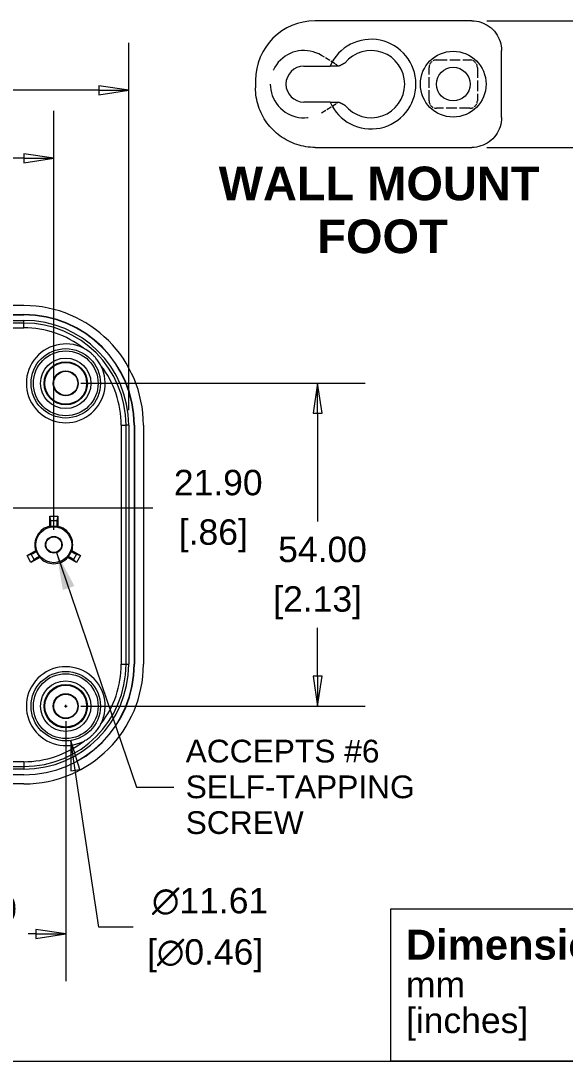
# Model space of a CAD drawing. Header units: millimetres. Extents: x 9 to 690, y 9 to 531.
# Drawn here: x 377.6 to 468.8, y 18.7 to 192.8 of the extents above; entities that cross this region are included whole.
import ezdxf

# ---------------------------------------------------------------- set-up
doc = ezdxf.new("R2010")
doc.units = ezdxf.units.MM
doc.header["$LTSCALE"] = 2.5
doc.linetypes.add('DASHED', pattern=[0.2067, 0.1654, -0.0413])
doc.layers.get('0').update_dxf_attribs({"lineweight": 25})
for name, color, linetype, lineweight in [('Dimension (ANSI)', 7, 'Continuous', 9), ('Hidden (ANSI)', 7, 'DASHED', 9), ('Sketch Geometry (ANSI)', 7, 'Continuous', 9), ('Symbol (ANSI)', 7, 'Continuous', 9), ('Visible (ANSI)', 7, 'Continuous', 9), ('Visible Narrow (ANSI)', 7, 'Continuous', 9)]:
    doc.layers.add(name, color=color, linetype=linetype, lineweight=lineweight)
doc.styles.add('Label Text (ANSI)', font='arialbd.ttf')
doc.styles.add('Note Text (ANSI)', font='arial.ttf')
doc.styles.add('Text Style20', font='arial.ttf')
doc.dimstyles.new('Default - mm_inch (ANSI)', dxfattribs={"dimscale": 2.5, "dimtxt": 1.7, "dimasz": 2, "dimexe": 3.175, "dimexo": 1, "dimgap": 0.8, "dimtad": 0, "dimtih": 1, "dimtoh": 1, "dimrnd": 1e-08, "dimzin": 4, "dimdsep": 46, "dimtxsty": 'Note Text (ANSI)', "dimblk": 'Filled-1', "dimcen": 0.09, "dimdle": 10, "dimclrd": 256, "dimclre": 256, "dimclrt": 256, "dimadec": 1, "dimazin": 0, "dimtfac": 1.176471, "dimtofl": 0, "dimtmove": 0, "dimatfit": 3, "dimfxl": 0, "dimtolj": 1, "dimtzin": 0, "dimlwd": -1, "dimlwe": -1, "dimarcsym": 0})
doc.dimstyles.new('Default - mm_inch (ANSI)$7', dxfattribs={"dimscale": 2.5, "dimtxt": 1.7, "dimasz": 2.5, "dimexe": 3.175, "dimexo": 1, "dimgap": 0.8, "dimtad": 0, "dimtih": 1, "dimtoh": 1, "dimrnd": 1e-08, "dimzin": 4, "dimdsep": 46, "dimtxsty": 'Note Text (ANSI)', "dimblk": 'Filled-1', "dimcen": 0.09, "dimdle": 10, "dimclrd": 256, "dimclre": 256, "dimclrt": 256, "dimadec": 1, "dimazin": 0, "dimtfac": 1.176471, "dimtofl": 0, "dimtmove": 0, "dimatfit": 3, "dimfxl": 0, "dimtolj": 1, "dimtzin": 0, "dimlwd": -1, "dimlwe": -1, "dimarcsym": 0})

# ---------------------------------------------------------------- blocks, each defined once
blk = doc.blocks.new('Title Blocks HAMMOND')
at = {"layer": 'Sketch Geometry (ANSI)'}
for p, q in [((173.942, 9.64), (173.942, 19.837)), ((173.942, 19.837), (193.212, 19.837)), ((193.212, 9.64), (173.942, 9.64))]:
    blk.add_line(p, q, dxfattribs=at)
at = {"layer": 'Symbol (ANSI)', "insert": (174.947, 14.723), "char_height": 1.7, "width": 30.72329, "attachment_point": 4, "line_spacing_factor": 0.845197, "style": 'Note Text (ANSI)'}
blk.add_mtext('{\\fArial|b1|i0|c0|p34;\\H1.17647x;Dimensions:\\fArial|b0|i0|c0|p34;\\H0.85x;\\Pmm\\H1.23561x; \\H0.80932x;\\P[inches]\\H1.1281x; }', dxfattribs=at)
at = {"layer": 'Symbol (ANSI)'}
for tag, p, height, style in [('<TITLE>_001', (231.465, 16.317), 5, 'Text Style20'), ('REV:Date_<DD.MM.YYYY>_001', (251.483, 6.836), 1.7, 'Note Text (ANSI)')]:
    blk.add_attdef(tag, p, '', height=height, dxfattribs=dict(at, style=style))
blk = doc.blocks.new('Borders Hammond Border')
at = {"layer": 'Sketch Geometry (ANSI)'}
blk.add_line((7.5, 7.5), (271.9, 7.5), dxfattribs=at)
blk = doc.blocks.new('Filled-1')
at = {"color": 0}
for p, q in [((0, 0), (-1, 0.15)), ((-1, 0.15), (-1, -0.15)), ((-1, 0), (0, 0)), ((-1, -0.15), (0, 0))]:
    blk.add_line(p, q, dxfattribs=at)
at = {"color": 0, "flags": 128}
blk.add_lwpolyline([(-1, -0.15), (0, 0), (-1, 0.15), (-1, -0.15)], dxfattribs=at)
at = {"color": 0}
blk.add_solid([(-1, -0.15), (0, 0), (-1, 0.15), (-1, -0.15)], dxfattribs=at)
blk = doc.blocks.new('*D16')
at = {"layer": 'Defpoints', "color": 0, "transparency": 16777216}
for p in [(395.7, 181.16), (280.63, 125.14), (395.7, 125.14)]:
    blk.add_point(p, dxfattribs=at)
at = {"layer": 'Dimension (ANSI)', "transparency": 16777216}
for p, q in [((280.63, 127.64), (280.63, 189.09)), ((395.7, 127.64), (395.7, 189.09)), ((285.63, 181.16), (304.86, 181.16)), ((390.7, 181.16), (328.4, 181.16))]:
    blk.add_line(p, q, dxfattribs=at)
at = {"layer": 'Dimension (ANSI)', "transparency": 16777216, "xscale": 5, "yscale": 5, "zscale": 5, "rotation": 180}
blk.add_blockref('Filled-1', (280.63, 181.16), dxfattribs=at)
at = {"layer": 'Dimension (ANSI)', "transparency": 16777216, "xscale": 5, "yscale": 5, "zscale": 5}
blk.add_blockref('Filled-1', (395.7, 181.16), dxfattribs=at)
at = {"layer": 'Dimension (ANSI)', "transparency": 16777216, "char_height": 4.25, "attachment_point": 5, "style": 'Note Text (ANSI)'}
for s, insert in [('\\A1; 115.07', (316.63, 185.33)), ('\\A1;[4.53]', (316.63, 176.43))]:
    blk.add_mtext(s, dxfattribs=dict(at, insert=insert))
blk = doc.blocks.new('*D17')
at = {"layer": 'Defpoints', "color": 0, "transparency": 16777216}
for p in [(354.22, 111.34), (354.22, 92.18), (376.12, 92.18)]:
    blk.add_point(p, dxfattribs=at)
at = {"layer": 'Dimension (ANSI)', "transparency": 16777216}
for p, q in [((359.22, 111.34), (371.12, 111.34)), ((376.12, 111.34), (399.76, 111.34))]:
    blk.add_line(p, q, dxfattribs=at)
at = {"layer": 'Dimension (ANSI)', "transparency": 16777216, "xscale": 5, "yscale": 5, "zscale": 5, "rotation": 180}
blk.add_blockref('Filled-1', (354.22, 111.34), dxfattribs=at)
at = {"layer": 'Dimension (ANSI)', "transparency": 16777216, "xscale": 5, "yscale": 5, "zscale": 5}
blk.add_blockref('Filled-1', (376.12, 111.34), dxfattribs=at)
at = {"layer": 'Dimension (ANSI)', "transparency": 16777216, "char_height": 4.25, "attachment_point": 5, "style": 'Note Text (ANSI)'}
for s, insert in [('\\A1; 21.90', (409.87, 115.51)), ('\\A1;[.86]', (409.87, 106.62))]:
    blk.add_mtext(s, dxfattribs=dict(at, insert=insert))
blk = doc.blocks.new('*D19')
at = {"layer": 'Defpoints', "color": 0, "transparency": 16777216}
for p in [(385.17, 132.14), (385.17, 78.14), (427.33, 78.14)]:
    blk.add_point(p, dxfattribs=at)
at = {"layer": 'Dimension (ANSI)', "transparency": 16777216}
for p, q in [((387.67, 132.14), (435.27, 132.14)), ((427.33, 127.14), (427.33, 109.05)), ((427.33, 83.14), (427.33, 91.26)), ((387.67, 78.14), (435.27, 78.14))]:
    blk.add_line(p, q, dxfattribs=at)
at = {"layer": 'Dimension (ANSI)', "transparency": 16777216, "xscale": 5, "yscale": 5, "zscale": 5}
for p, rotation in [((427.33, 132.14), 90), ((427.33, 78.14), 270)]:
    blk.add_blockref('Filled-1', p, dxfattribs=dict(at, rotation=rotation))
at = {"layer": 'Dimension (ANSI)', "transparency": 16777216, "char_height": 4.25, "attachment_point": 5, "style": 'Note Text (ANSI)'}
for s, insert in [('\\A1; 54.00', (427.33, 104.33)), ('\\A1;[2.13]', (427.33, 95.43))]:
    blk.add_mtext(s, dxfattribs=dict(at, insert=insert))
blk = doc.blocks.new('*D20')
at = {"layer": 'Defpoints', "color": 0, "transparency": 16777216}
for p in [(291.17, 78.14), (385.17, 78.14), (385.17, 40.04)]:
    blk.add_point(p, dxfattribs=at)
at = {"layer": 'Dimension (ANSI)', "transparency": 16777216}
for p, q in [((291.17, 75.64), (291.17, 32.11)), ((385.17, 75.64), (385.17, 32.11)), ((296.17, 40.04), (358.63, 40.04)), ((380.17, 40.04), (378.85, 40.04))]:
    blk.add_line(p, q, dxfattribs=at)
at = {"layer": 'Dimension (ANSI)', "transparency": 16777216, "xscale": 5, "yscale": 5, "zscale": 5, "rotation": 180}
blk.add_blockref('Filled-1', (291.17, 40.04), dxfattribs=at)
at = {"layer": 'Dimension (ANSI)', "transparency": 16777216, "xscale": 5, "yscale": 5, "zscale": 5}
blk.add_blockref('Filled-1', (385.17, 40.04), dxfattribs=at)
at = {"layer": 'Dimension (ANSI)', "transparency": 16777216, "char_height": 4.25, "attachment_point": 5, "style": 'Note Text (ANSI)'}
for s, insert in [('\\A1; 94.00', (368.74, 44.21)), ('\\A1;[3.70]', (368.74, 35.32))]:
    blk.add_mtext(s, dxfattribs=dict(at, insert=insert))
blk = doc.blocks.new('*D22')
at = {"layer": 'Defpoints', "color": 0, "transparency": 16777216}
for p in [(383.17, 169.8), (293.17, 105.14), (383.17, 105.14)]:
    blk.add_point(p, dxfattribs=at)
at = {"layer": 'Dimension (ANSI)', "transparency": 16777216}
for p, q in [((293.17, 107.64), (293.17, 177.73)), ((383.17, 107.64), (383.17, 177.73)), ((298.17, 169.8), (328.06, 169.8)), ((378.17, 169.8), (348.28, 169.8))]:
    blk.add_line(p, q, dxfattribs=at)
at = {"layer": 'Dimension (ANSI)', "transparency": 16777216, "xscale": 5, "yscale": 5, "zscale": 5, "rotation": 180}
blk.add_blockref('Filled-1', (293.17, 169.8), dxfattribs=at)
at = {"layer": 'Dimension (ANSI)', "transparency": 16777216, "xscale": 5, "yscale": 5, "zscale": 5}
blk.add_blockref('Filled-1', (383.17, 169.8), dxfattribs=at)
at = {"layer": 'Dimension (ANSI)', "transparency": 16777216, "char_height": 4.25, "attachment_point": 5, "style": 'Note Text (ANSI)'}
for s, insert in [('\\A1; 90.00', (338.17, 173.97)), ('\\A1;[3.54]', (338.17, 165.07))]:
    blk.add_mtext(s, dxfattribs=dict(at, insert=insert))
blk = doc.blocks.new('*D43')
at = {"layer": 'Defpoints', "color": 0, "transparency": 16777216}
for p in [(453.13, 192.78), (453.13, 171.6), (491.5, 171.6)]:
    blk.add_point(p, dxfattribs=at)
at = {"layer": 'Dimension (ANSI)', "transparency": 16777216}
for p, q in [((455.63, 192.78), (499.44, 192.78)), ((491.5, 187.78), (491.5, 176.6)), ((455.63, 171.6), (499.44, 171.6)), ((491.5, 171.6), (491.5, 161.4)), ((491.5, 161.4), (486.5, 161.4))]:
    blk.add_line(p, q, dxfattribs=at)
at = {"layer": 'Dimension (ANSI)', "transparency": 16777216, "xscale": 5, "yscale": 5, "zscale": 5}
for p, rotation in [((491.5, 192.78), 90), ((491.5, 171.6), 270)]:
    blk.add_blockref('Filled-1', p, dxfattribs=dict(at, rotation=rotation))
at = {"layer": 'Dimension (ANSI)', "transparency": 16777216, "char_height": 4.25, "attachment_point": 5, "style": 'Note Text (ANSI)'}
for s, insert in [('\\A1; 16.95', (476.36, 165.57)), ('\\A1;[.67]', (476.36, 156.68))]:
    blk.add_mtext(s, dxfattribs=dict(at, insert=insert))
blk = doc.blocks.new('*D46')
at = {"layer": 'Defpoints', "color": 0, "transparency": 16777216}
for p in [(384.31, 83.88), (386.03, 72.4)]:
    blk.add_point(p, dxfattribs=at)
at = {"layer": 'Dimension (ANSI)', "transparency": 16777216}
for p, q in [((385.17, 77.91), (385.17, 78.36)), ((384.94, 78.14), (385.39, 78.14)), ((390.69, 41.18), (386.76, 67.45)), ((396.48, 41.18), (390.69, 41.18))]:
    blk.add_line(p, q, dxfattribs=at)
at = {"layer": 'Dimension (ANSI)', "transparency": 16777216, "xscale": 5, "yscale": 5, "zscale": 5, "rotation": 98.50363321577353}
blk.add_blockref('Filled-1', (386.03, 72.4), dxfattribs=at)
at = {"layer": 'Dimension (ANSI)', "transparency": 16777216, "char_height": 4.25, "attachment_point": 5, "style": 'Note Text (ANSI)'}
for s, insert in [('\\A1; ∅11.61', (408.5, 45.47)), ('\\A1;[∅0.46]', (408.5, 36.39))]:
    blk.add_mtext(s, dxfattribs=dict(at, insert=insert))

msp = doc.modelspace()

# ---------------------------------------------------------------- linework, layer by layer
at = {"layer": 'Hidden (ANSI)', "ltscale": 2.071553}
for p, q in [((430.2887, 185.5625), (427.9709, 186.9844)), ((427.9709, 177.3951), (430.2887, 178.8169))]:
    msp.add_line(p, q, dxfattribs=at)
at = {"layer": 'Hidden (ANSI)', "ltscale": 4.252511}
for p, q in [((447.2386, 186.2304), (452.8204, 186.2304)), ((445.9888, 179.3988), (445.9888, 184.9806)), ((454.0702, 184.9806), (454.0702, 179.3988)), ((452.8204, 178.149), (447.2386, 178.149))]:
    msp.add_line(p, q, dxfattribs=at)
at = {"layer": 'Hidden (ANSI)', "ltscale": 23.088552}
msp.add_arc((425.0295, 182.1897), 5.625, 58.471738, 301.528262, dxfattribs=at)
at = {"layer": 'Hidden (ANSI)', "ltscale": 1.495638}
for centre, major_axis in [((447.239, 184.9802), (-0.8842, 0.8842)), ((452.82, 184.9802), (0.8842, 0.8842)), ((447.239, 179.3992), (-0.8842, -0.8842)), ((452.82, 179.3992), (0.8842, -0.8842))]:
    msp.add_ellipse(centre, major_axis=major_axis, ratio=0.99969546, start_param=5.49793944, end_param=7.06843118, dxfattribs=at)
at = {"layer": 'Hidden (ANSI)', "ltscale": 0.462612}
for points, knots in [([(430.7367, 185.1897), (430.7203, 185.2118), (430.7021, 185.2336), (430.6117, 185.3326), (430.5219, 185.406), (430.3759, 185.5073), (430.3324, 185.5357), (430.2887, 185.5625)], [0.0135545865, 0.0135545865, 0.0135545865, 0.0135545865, 0.0204379266, 0.0204379266, 0.0449919815, 0.0449919815, 0.0551796617, 0.0551796617, 0.0551796617, 0.0551796617]), ([(430.2887, 178.8169), (430.3123, 178.8314), (430.336, 178.8464), (430.4852, 178.9442), (430.5945, 179.0293), (430.6995, 179.1426), (430.7191, 179.166), (430.7367, 179.1897)], [0.0895617354, 0.0895617354, 0.0895617354, 0.0895617354, 0.0944015219, 0.0944015219, 0.1201556661, 0.1201556661, 0.1268067153, 0.1268067153, 0.1268067153, 0.1268067153])]:
    msp.add_open_spline(points, degree=3, knots=knots, dxfattribs=at)
at = {"layer": 'Visible (ANSI)'}
for p, q in [((453.1269, 192.7811), (426.9045, 192.7811)), ((458.1209, 176.5923), (458.1209, 187.7871)), ((425.0295, 185.1897), (429.4056, 185.1897)), ((416.9381, 182.8147), (416.9381, 181.5855)), ((429.4056, 179.1897), (425.0295, 179.1897)), ((426.9253, 171.5983), (453.1269, 171.5983)), ((378.1674, 145.1393), (298.1674, 145.1393)), ((298.1674, 143.6378), (378.1674, 143.6378)), ((298.1674, 143.6029), (378.1674, 143.6029)), ((298.1674, 142.6727), (378.1674, 142.6727)), ((395.7008, 125.1393), (395.7008, 85.1393)), ((396.6309, 125.1393), (396.6309, 85.1393)), ((396.6659, 125.1393), (396.6659, 85.1393)), ((398.1674, 125.1393), (398.1674, 85.1393)), ((382.5103, 108.2451), (382.5103, 109.9267)), ((382.5103, 109.9267), (383.8245, 109.9267)), ((382.6514, 109.2192), (382.5103, 109.9267)), ((383.8245, 109.9267), (383.6833, 109.2192)), ((383.8245, 109.9267), (383.8245, 108.2451)), ((382.6674, 108.1151), (382.6674, 108.223)), ((383.6674, 108.223), (383.6674, 108.1151)), ((378.6928, 103.3147), (380.1491, 104.1555)), ((378.6928, 103.3147), (379.3762, 103.5462)), ((379.3499, 102.1766), (378.6928, 103.3147)), ((380.8062, 103.0174), (379.3499, 102.1766)), ((380.2468, 104.0305), (380.3403, 104.0845)), ((380.8403, 103.2185), (380.7468, 103.1645)), ((385.5879, 103.1645), (385.4945, 103.2185)), ((386.9848, 102.1766), (385.5285, 103.0174)), ((385.9945, 104.0845), (386.0879, 104.0305)), ((386.1856, 104.1555), (387.6419, 103.3147)), ((386.9586, 103.5462), (387.6419, 103.3147)), ((387.6419, 103.3147), (386.9848, 102.1766)), ((379.8921, 102.6526), (379.3499, 102.1766)), ((386.9848, 102.1766), (386.4427, 102.6526)), ((378.1674, 67.6059), (298.1674, 67.6059)), ((378.1674, 66.6758), (298.1674, 66.6758)), ((378.1674, 66.6409), (298.1674, 66.6409)), ((378.1674, 65.1393), (298.1674, 65.1393))]:
    msp.add_line(p, q, dxfattribs=at)
for centre, radius in [((450.0295, 182.1897), 5.5), ((450.0295, 182.1897), 2.8125), ((385.1674, 132.1393), 5.8038), ((385.1674, 132.1393), 3.5), ((385.1674, 132.1393), 2.0873), ((385.1674, 132.1393), 2.0088), ((383.1674, 105.1393), 3), ((383.1674, 105.1393), 1.4), ((383.1674, 105.1393), 1.3127), ((385.1674, 78.1393), 5.8038), ((385.1674, 78.1393), 3.5), ((385.1674, 78.1393), 2.0873), ((385.1674, 78.1393), 2.0088)]:
    msp.add_circle(centre, radius, dxfattribs=at)
for centre, radius, start, end in [((426.9045, 182.8147), 9.9664, 90, 180), ((436.2795, 182.1897), 7.5, 203.578178, 156.421822), ((436.2795, 182.1897), 5.625, 218.60043, 141.39957), ((425.0295, 182.1897), 3, 90, 270), ((378.1674, 125.1393), 20, 0, 90), ((378.1674, 125.1393), 18.4985, 0, 90), ((378.1674, 125.1393), 18.4636, 0, 90), ((378.1674, 125.1393), 17.5334, 0, 90), ((385.1674, 132.1393), 6.5931, 63.380161, 26.619839), ((383.1674, 105.1393), 3.1746, 101.945931, 198.054069), ((383.1674, 105.1393), 3.0175, 80.461951, 99.538049), ((383.1674, 105.1393), 3.1746, 341.945931, 78.054069), ((383.1674, 105.1393), 3.0175, 200.461951, 219.538049), ((383.1674, 105.1393), 3.1746, 221.945931, 318.054069), ((383.1674, 105.1393), 3.0175, 320.461951, 339.538049), ((378.1674, 85.1393), 18.4985, 270, 0), ((378.1674, 85.1393), 18.4636, 270, 0), ((378.1674, 85.1393), 17.5334, 270, 0), ((378.1674, 85.1393), 20, 270, 0), ((385.1674, 78.1393), 6.5931, 333.380161, 296.619839)]:
    msp.add_arc(centre, radius, start, end, dxfattribs=at)
for centre, major_axis, start_param, end_param in [((382.6499, 108.223), (0, 1), 4.71238898, 6.19591884), ((383.6848, 108.223), (0, -1), 3.22885912, 4.71238898), ((380.2381, 104.0456), (0.866, 0.5), 3.22885912, 4.71238898), ((380.7556, 103.1494), (-0.866, -0.5), 4.71238898, 6.19591884), ((385.5792, 103.1494), (-0.866, 0.5), 3.22885912, 4.71238898), ((386.0966, 104.0456), (0.866, -0.5), 4.71238898, 6.19591884)]:
    msp.add_ellipse(centre, major_axis=major_axis, ratio=0.01745506, start_param=start_param, end_param=end_param, dxfattribs=at)
for points, knots in [([(453.1269, 192.7811), (453.6502, 192.7811), (454.1733, 192.6984), (455.1683, 192.3754), (455.64, 192.1352), (456.4862, 191.5206), (456.8604, 191.1464), (457.475, 190.3002), (457.7152, 189.8285), (458.0382, 188.8335), (458.1209, 188.3104), (458.1209, 187.7871)], [-0.78402864, -0.78402864, -0.78402864, -0.78402864, -0.47041718, -0.47041718, -0.15680573, -0.15680573, 0.15680573, 0.15680573, 0.47041718, 0.47041718, 0.78402864, 0.78402864, 0.78402864, 0.78402864]), ([(426.9253, 171.5983), (426.4019, 171.5983), (425.8787, 171.6394), (424.8452, 171.8029), (424.3349, 171.9253), (423.34, 172.2482), (422.8553, 172.4488), (421.9234, 172.9233), (421.4762, 173.1973), (420.6302, 173.8117), (420.2314, 174.1523), (419.4921, 174.8916), (419.1515, 175.2904), (418.5371, 176.1364), (418.2632, 176.5836), (417.7886, 177.5155), (417.588, 178.0002), (417.2651, 178.9951), (417.1427, 179.5053), (416.9792, 180.5389), (416.9381, 181.0621), (416.9381, 181.5855)], [-0.78402864, -0.78402864, -0.78402864, -0.78402864, -0.62722291, -0.62722291, -0.47041718, -0.47041718, -0.31361145, -0.31361145, -0.15680573, -0.15680573, 0, 0, 0.15680573, 0.15680573, 0.31361145, 0.31361145, 0.47041718, 0.47041718, 0.62722291, 0.62722291, 0.78402864, 0.78402864, 0.78402864, 0.78402864]), ([(458.1209, 176.5923), (458.1209, 176.069), (458.0382, 175.5459), (457.7152, 174.5509), (457.475, 174.0792), (456.8604, 173.233), (456.4862, 172.8588), (455.64, 172.2442), (455.1683, 172.004), (454.1733, 171.681), (453.6502, 171.5983), (453.1269, 171.5983)], [-0.78402864, -0.78402864, -0.78402864, -0.78402864, -0.47041718, -0.47041718, -0.15680573, -0.15680573, 0.15680573, 0.15680573, 0.47041718, 0.47041718, 0.78402864, 0.78402864, 0.78402864, 0.78402864]), ([(391.0616, 135.0935), (390.9567, 135.3027), (390.8261, 135.5266), (390.5287, 135.9633), (390.3768, 136.1614), (390.0981, 136.4888), (389.9748, 136.6231), (389.7224, 136.8786), (389.5932, 137.0005), (389.2874, 137.2687), (389.1072, 137.4125), (388.6418, 137.7465), (388.3715, 137.9083), (388.1215, 138.0335)], [0.200396998, 0.200396998, 0.200396998, 0.200396998, 0.229638745, 0.229638745, 0.25545807, 0.25545807, 0.27437829, 0.27437829, 0.292818195, 0.292818195, 0.316694224, 0.316694224, 0.35247561, 0.35247561, 0.35247561, 0.35247561]), ([(388.1215, 72.2452), (388.3307, 72.35), (388.5547, 72.4806), (388.9914, 72.778), (389.1894, 72.9299), (389.5168, 73.2086), (389.6512, 73.3319), (389.9067, 73.5843), (390.0286, 73.7135), (390.2968, 74.0193), (390.4405, 74.1996), (390.7745, 74.6649), (390.9363, 74.9352), (391.0616, 75.1852)], [0.200396998, 0.200396998, 0.200396998, 0.200396998, 0.229638745, 0.229638745, 0.25545807, 0.25545807, 0.27437829, 0.27437829, 0.292818195, 0.292818195, 0.316694224, 0.316694224, 0.35247561, 0.35247561, 0.35247561, 0.35247561])]:
    msp.add_open_spline(points, degree=3, knots=knots, dxfattribs=at)
for points, weights in [([(430.8963, 185.1897), (430.2239, 185.1897), (429.4056, 185.1897)], [1.00582309484, 1.00893021369, 1]), ([(431.8835, 185.6991), (431.4124, 185.456), (430.8963, 185.1897)], [1, 1.01168429196, 1.01441556802]), ([(429.4056, 179.1897), (430.2239, 179.1897), (430.8963, 179.1897)], [1, 1.00893021369, 1.00582309484]), ([(430.8963, 179.1897), (431.4124, 178.9234), (431.8835, 178.6803)], [1.01441556802, 1.01168429196, 1])]:
    msp.add_rational_spline(points, weights, degree=2, dxfattribs=at)
for points in [[(382.6674, 108.1151), (382.5905, 108.1801), (382.5103, 108.2451)], [(383.8245, 108.2451), (383.7443, 108.1801), (383.6674, 108.1151)], [(380.1491, 104.1555), (380.2456, 104.1185), (380.3403, 104.0845)], [(380.8403, 103.2185), (380.8224, 103.1194), (380.8062, 103.0174)], [(385.5285, 103.0174), (385.5123, 103.1194), (385.4945, 103.2185)], [(385.9945, 104.0845), (386.0892, 104.1185), (386.1856, 104.1555)]]:
    msp.add_open_spline(points, degree=2, dxfattribs=at)
at = {"layer": 'Visible Narrow (ANSI)'}
for p, q in [((378.1674, 143.6029), (378.1674, 143.6378)), ((378.1674, 142.2283), (298.1674, 142.2283)), ((298.1674, 141.4288), (378.1674, 141.4288)), ((378.1674, 142.2283), (378.1674, 142.6727)), ((378.1674, 141.4288), (378.1674, 142.2283)), ((394.4568, 125.1393), (394.4568, 85.1393)), ((394.4568, 125.1393), (395.2563, 125.1393)), ((395.2563, 85.1393), (395.2563, 125.1393)), ((395.7008, 125.1393), (395.2563, 125.1393)), ((396.6659, 125.1393), (396.6309, 125.1393)), ((382.6514, 109.2192), (383.6833, 109.2192)), ((382.6674, 108.223), (383.6674, 108.223)), ((379.8921, 102.6526), (379.3762, 103.5462)), ((380.7468, 103.1645), (380.2468, 104.0305)), ((386.0879, 104.0305), (385.5879, 103.1645)), ((386.9586, 103.5462), (386.4427, 102.6526)), ((394.4568, 85.1393), (395.2563, 85.1393)), ((395.2563, 85.1393), (395.7008, 85.1393)), ((396.6659, 85.1393), (396.6309, 85.1393)), ((378.1674, 68.8499), (298.1674, 68.8499)), ((298.1674, 68.0504), (378.1674, 68.0504)), ((378.1674, 68.8499), (378.1674, 68.0504)), ((378.1674, 68.0504), (378.1674, 67.6059)), ((378.1674, 66.6409), (378.1674, 66.6758))]:
    msp.add_line(p, q, dxfattribs=at)
for centre, radius in [((385.1674, 132.1393), 5.4197), ((385.1674, 132.1393), 4.2215), ((385.1674, 132.1393), 3.6224), ((385.1674, 132.1393), 2.0089), ((385.1674, 78.1393), 5.4197), ((385.1674, 78.1393), 4.2215), ((385.1674, 78.1393), 3.6224), ((385.1674, 78.1393), 2.0089)]:
    msp.add_circle(centre, radius, dxfattribs=at)
for centre, radius, start, end in [((378.1674, 125.1393), 17.0889, 0, 90), ((378.1674, 125.1393), 16.2894, 52.332335, 90), ((378.1674, 125.1393), 16.2894, 0, 37.667665), ((378.1674, 85.1393), 17.0889, 270, 0), ((378.1674, 85.1393), 16.2894, 322.332335, 0), ((378.1674, 85.1393), 16.2894, 270, 307.667665)]:
    msp.add_arc(centre, radius, start, end, dxfattribs=at)

# ---------------------------------------------------------------- block references
at = {"xscale": 2.5, "yscale": 2.5, "zscale": 2.5}
for name, p in [('Borders Hammond Border', (0, 0)), ('Title Blocks HAMMOND', (4.7579, -5.3488))]:
    msp.add_blockref(name, p, dxfattribs=at)

# ---------------------------------------------------------------- texts
at = {"layer": 'Symbol (ANSI)', "char_height": 5.625, "attachment_point": 7, "style": 'Label Text (ANSI)'}
for s, insert in [('WALL MOUNT', (410.7752, 162.687)), ('FOOT', (427.283, 153.8349))]:
    msp.add_mtext(s, dxfattribs=dict(at, insert=insert))
at = {"layer": 'Symbol (ANSI)', "insert": (405.2409, 64.6139), "char_height": 3.8, "width": 38.356248, "attachment_point": 4, "line_spacing_factor": 0.944221, "style": 'Note Text (ANSI)'}
msp.add_mtext('\\fArial|b0|i0;{\\H3.8000;ACCEPTS #6\\P}\\fArial|b0|i0;{\\H3.8000;SELF-TAPPING\\P}\\fArial|b0|i0;{\\H3.8000;SCREW}', dxfattribs=at)

# ---------------------------------------------------------------- dimensions: what is measured, and where the dimension line sits
at = {"layer": 'Dimension (ANSI)'}
for base, p1, p2, angle, text, override, picture, middle in [((395.7008, 181.157), (280.634, 125.1393), (395.7008, 125.1393), 180, ' <>\\X[4.53]', {"dimgap": 0.8, "dimtih": 0, "dimtoh": 0, "dimdec": 2, "dimpost": '\\X', "dimtol": 0, "dimlim": 0, "dimtp": 0, "dimtm": 0, "dimtdec": 2, "dimatfit": 1}, '*D16', (316.6282, 181.157)), ((491.4976, 171.5983), (453.1269, 192.7811), (453.1269, 171.5983), 90, ' <>\\X[.67]', {"dimgap": 0.8, "dimdec": 2, "dimlfac": 0.8, "dimpost": '\\X', "dimtol": 0, "dimlim": 0, "dimtp": 0, "dimtm": 0, "dimtdec": 2, "dimatfit": 2}, '*D43', (476.3628, 161.4027)), ((383.1674, 169.796), (293.1674, 105.1393), (383.1674, 105.1393), 180, ' <>\\X[3.54]', {"dimgap": 0.8, "dimtih": 0, "dimtoh": 0, "dimdec": 2, "dimpost": '\\X', "dimtol": 0, "dimlim": 0, "dimtp": 0, "dimtm": 0, "dimtdec": 2, "dimatfit": 1}, '*D22', (338.1674, 169.796)), ((427.328, 78.1393), (385.1674, 132.1393), (385.1674, 78.1393), 90, ' <>\\X[2.13]', {"dimgap": 0.8, "dimdec": 2, "dimpost": '\\X', "dimtol": 0, "dimlim": 0, "dimtp": 0, "dimtm": 0, "dimtdec": 2, "dimatfit": 1}, '*D19', (427.328, 100.1584)), ((354.217, 111.344), (376.1177, 92.1808), (354.217, 92.1808), 180, ' <>\\X[.86]', {"dimgap": 0.8, "dimtih": 0, "dimtoh": 0, "dimdec": 2, "dimpost": '\\X', "dimse1": 1, "dimse2": 1, "dimtol": 0, "dimlim": 0, "dimtp": 0, "dimtm": 0, "dimtdec": 2, "dimatfit": 2}, '*D17', (409.867, 111.344)), ((385.1674, 40.0444), (291.1674, 78.1393), (385.1674, 78.1393), 180, ' <>\\X[3.70]', {"dimgap": 0.8, "dimtih": 0, "dimtoh": 0, "dimdec": 2, "dimpost": '\\X', "dimtol": 0, "dimlim": 0, "dimtp": 0, "dimtm": 0, "dimtdec": 2, "dimatfit": 1}, '*D20', (368.7412, 40.0444))]:
    dim = msp.add_linear_dim(base=base, p1=p1, p2=p2, angle=angle, text=text, dimstyle='Default - mm_inch (ANSI)', override=override, dxfattribs=at)
    dim.commit()
    dim.dimension.update_dxf_attribs({"geometry": picture, "text_midpoint": middle, "dimtype": 160})
dim = msp.add_diameter_dim_2p(p1=(384.3092, 83.8793), p2=(386.0256, 72.3993), text=' <>\\X[∅0.46]', dimstyle='Default - mm_inch (ANSI)', override={"dimgap": 0.8, "dimdec": 2, "dimlfac": 1, "dimpost": '\\X', "dimtol": 0, "dimlim": 0, "dimtp": 0, "dimtm": 0, "dimtdec": 2}, dxfattribs=at)
dim.commit()
dim.dimension.update_dxf_attribs({"geometry": '*D46', "text_midpoint": (408.5004, 41.184), "dimtype": 163})

# ---------------------------------------------------------------- leaders
at = {"layer": 'Symbol (ANSI)', "annotation_type": 0, "has_hookline": 1, "hookline_direction": 0, "text_width": 37.7771}
msp.add_leader([(383.6344, 103.8195), (396.9909, 64.6139), (403.2409, 64.6139)], dimstyle='Default - mm_inch (ANSI)$7', override={"dimtad": 0}, dxfattribs=at)

doc.saveas('drawing.dxf')
